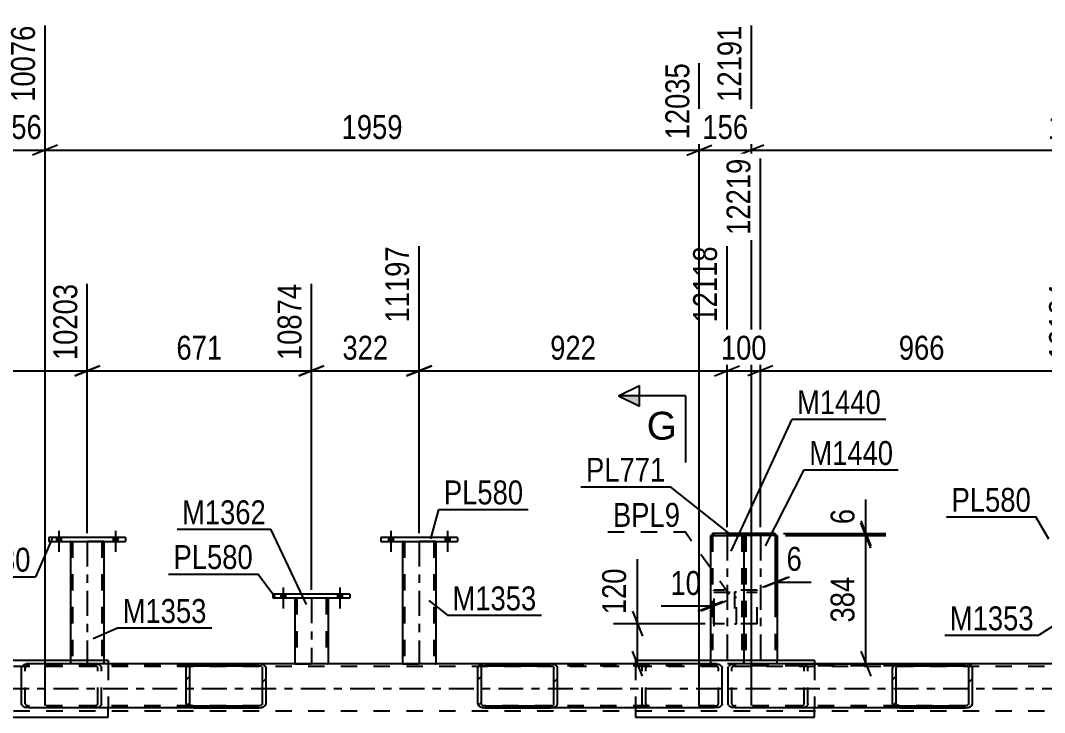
# Model space of a CAD drawing. Header units: millimetres. Extents: x -836 to 353, y -855 to -14.
# Drawn here: x -404.3 to -281.7, y -275.4 to -192.5 of the extents above; entities that cross this region are included whole.
import ezdxf

# ---------------------------------------------------------------- set-up
doc = ezdxf.new("R2010")
doc.units = ezdxf.units.MM
doc.linetypes.add('DXK_LINE_DOT2', pattern=[3.9198, 1.9599, -1.9599])
doc.linetypes.add('DXK_LINE_DOT3', pattern=[5.9187, 2.979, -0.9799, 0.9799, -0.9799])
doc.styles.add('Arial', font='ARIAL.TTF', dxfattribs={"height": 0.2})
doc.styles.add('Arial Narrow', font='ARIALN.TTF', dxfattribs={"height": 0.2})

# ---------------------------------------------------------------- blocks, each defined once
blk = doc.blocks.new('Part-570393895-1396 - 1253')
at = {"color": 2, "linetype": 'Continuous'}
for p, q in [((-361.2, -254.46), (-361.2, -254.94)), ((-352, -254.46), (-361.2, -254.46)), ((-361.2, -254.94), (-352, -254.94)), ((-352, -254.46), (-352, -254.94))]:
    blk.add_line(p, q, dxfattribs=at)
blk = doc.blocks.new('Part-570393895-1415 - 1253')
at = {"color": 2, "linetype": 'Continuous'}
for p, q in [((-321.73, -254.22), (-321.73, -269.18)), ((-321.73, -254.22), (-321.69, -254.22)), ((-321.69, -254.22), (-317.8, -254.22)), ((-317.73, -254.22), (-317.73, -269.18))]:
    blk.add_line(p, q, dxfattribs=at)
at = {"color": 7, "linetype": 'DXK_LINE_DOT2'}
for p, q in [((-321.49, -254.22), (-321.49, -269.59)), ((-321.49, -254.22), (-321.47, -254.22)), ((-321.47, -254.22), (-321.49, -254.22)), ((-321.47, -254.22), (-321.43, -254.22)), ((-321.43, -254.22), (-321.47, -254.22)), ((-321.43, -254.22), (-321.42, -254.22)), ((-317.97, -254.22), (-317.97, -269.58)), ((-317.76, -254.22), (-317.8, -254.22)), ((-317.76, -254.22), (-317.8, -254.22)), ((-317.73, -254.22), (-317.76, -254.22)), ((-317.76, -254.22), (-317.73, -254.22)), ((-321.73, -269.18), (-321.73, -269.59)), ((-317.73, -269.58), (-321.73, -269.59)), ((-317.73, -269.58), (-317.73, -269.18))]:
    blk.add_line(p, q, dxfattribs=at)
at = {"color": 7, "linetype": 'DXK_LINE_DOT3'}
blk.add_line((-319.73, -254.22), (-319.73, -269.59), dxfattribs=at)
blk = doc.blocks.new('Part-570393895-1329 - 1253')
at = {"color": 2, "linetype": 'Continuous'}
for p, q in [((-398.35, -254.94), (-398.35, -269.18)), ((-394.35, -254.94), (-394.35, -269.18))]:
    blk.add_line(p, q, dxfattribs=at)
at = {"color": 7, "linetype": 'DXK_LINE_DOT2'}
for p, q in [((-394.35, -254.94), (-398.35, -254.94)), ((-398.11, -254.94), (-398.11, -269.58)), ((-394.59, -254.94), (-394.59, -269.58)), ((-398.35, -269.18), (-398.35, -269.58)), ((-394.35, -269.58), (-398.35, -269.58)), ((-394.35, -269.18), (-394.35, -269.58))]:
    blk.add_line(p, q, dxfattribs=at)
at = {"color": 7, "linetype": 'DXK_LINE_DOT3'}
blk.add_line((-396.35, -254.94), (-396.35, -269.58), dxfattribs=at)
blk = doc.blocks.new('Part-570393895-1334 - 1253')
at = {"color": 2, "linetype": 'Continuous'}
for p, q in [((-400.95, -254.46), (-400.95, -254.94)), ((-391.75, -254.46), (-400.95, -254.46)), ((-400.95, -254.94), (-391.75, -254.94)), ((-391.75, -254.46), (-391.75, -254.94))]:
    blk.add_line(p, q, dxfattribs=at)
blk = doc.blocks.new('Bolt-570393895-1770 - 1253')
at = {"linetype": 'Continuous'}
for points in [[(-399.47, -254.46), (-400.03, -254.46), (-400.03, -254.94), (-399.47, -254.94)], [(-399.47, -254.46), (-400.03, -254.46), (-400.03, -254.94), (-399.47, -254.94)], [(-392.67, -254.46), (-393.23, -254.46), (-393.23, -254.94), (-392.67, -254.94)], [(-392.67, -254.46), (-393.23, -254.46), (-393.23, -254.94), (-392.67, -254.94)]]:
    blk.add_hatch(color=1, dxfattribs=at).paths.add_polyline_path(points)
at = {"color": 1, "linetype": 'Continuous'}
for p, q in [((-399.75, -253.66), (-399.75, -256.18)), ((-399.75, -253.66), (-399.75, -256.18)), ((-392.95, -253.66), (-392.95, -256.18)), ((-392.95, -253.66), (-392.95, -256.18)), ((-400.03, -254.46), (-400.03, -254.94)), ((-400.03, -254.46), (-400.03, -254.94)), ((-399.47, -254.46), (-399.47, -254.94)), ((-399.47, -254.46), (-399.47, -254.94)), ((-393.23, -254.46), (-393.23, -254.94)), ((-393.23, -254.46), (-393.23, -254.94)), ((-392.67, -254.46), (-392.67, -254.94)), ((-392.67, -254.46), (-392.67, -254.94))]:
    blk.add_line(p, q, dxfattribs=at)
blk = doc.blocks.new('Part-570393895-1391 - 1253')
at = {"color": 2, "linetype": 'Continuous'}
for p, q in [((-358.6, -254.94), (-358.6, -269.58)), ((-354.6, -254.94), (-354.6, -269.58))]:
    blk.add_line(p, q, dxfattribs=at)
at = {"color": 7, "linetype": 'DXK_LINE_DOT2'}
for p, q in [((-354.6, -254.94), (-358.6, -254.94)), ((-358.36, -254.94), (-358.36, -269.58)), ((-354.84, -254.94), (-354.84, -269.58)), ((-358.6, -269.58), (-358.6, -269.58)), ((-358.6, -269.58), (-354.6, -269.58)), ((-354.6, -269.58), (-354.6, -269.58)), ((-354.6, -269.58), (-354.6, -269.58))]:
    blk.add_line(p, q, dxfattribs=at)
at = {"color": 7, "linetype": 'DXK_LINE_DOT3'}
blk.add_line((-356.6, -254.94), (-356.6, -269.58), dxfattribs=at)
blk = doc.blocks.new('Part-570393895-1420 - 1253')
at = {"color": 2, "linetype": 'Continuous'}
for p, q in [((-313.97, -253.98), (-321.49, -253.98)), ((-321.49, -254.22), (-321.49, -253.98)), ((-321.25, -254.22), (-321.49, -254.22)), ((-317.65, -254.22), (-317.8, -254.22)), ((-313.97, -253.98), (-313.97, -254.22))]:
    blk.add_line(p, q, dxfattribs=at)
at = {"color": 7, "linetype": 'DXK_LINE_DOT2'}
for p, q in [((-317.8, -254.22), (-321.25, -254.22)), ((-313.97, -254.22), (-317.65, -254.22))]:
    blk.add_line(p, q, dxfattribs=at)
blk = doc.blocks.new('Part-570393895-1529 - 1253')
at = {"color": 2, "linetype": 'Continuous'}
for p, q in [((-415.29, -269.17), (-415.29, -269.59)), ((-393.85, -269.18), (-415.29, -269.17)), ((-393.85, -269.18), (-393.85, -269.58)), ((-415.29, -274.87), (-415.29, -275.97)), ((-393.85, -275.98), (-393.85, -274.86)), ((-415.29, -275.97), (-393.85, -275.98))]:
    blk.add_line(p, q, dxfattribs=at)
at = {"color": 7, "linetype": 'DXK_LINE_DOT2'}
for p, q in [((-415.29, -269.59), (-415.29, -274.87)), ((-393.85, -269.58), (-393.85, -274.86))]:
    blk.add_line(p, q, dxfattribs=at)
blk = doc.blocks.new('Part-570393895-1632 - 1253')
at = {"color": 2, "linetype": 'Continuous'}
for p, q in [((-330.68, -269.18), (-330.68, -269.59)), ((-309.24, -269.18), (-330.68, -269.18)), ((-309.24, -269.18), (-309.24, -269.58)), ((-330.68, -274.87), (-330.68, -275.98)), ((-309.24, -275.98), (-309.24, -274.86)), ((-330.68, -275.98), (-309.24, -275.98))]:
    blk.add_line(p, q, dxfattribs=at)
at = {"color": 7, "linetype": 'DXK_LINE_DOT2'}
for p, q in [((-330.68, -269.59), (-330.68, -274.87)), ((-309.24, -269.58), (-309.24, -274.86))]:
    blk.add_line(p, q, dxfattribs=at)
blk = doc.blocks.new('Part-570393895-2041 - 1253')
at = {"color": 2, "linetype": 'Continuous'}
for p, q in [((-371.5, -261.74), (-371.49, -269.58)), ((-367.5, -261.74), (-367.49, -269.58))]:
    blk.add_line(p, q, dxfattribs=at)
at = {"color": 7, "linetype": 'DXK_LINE_DOT2'}
for p, q in [((-367.5, -261.74), (-371.5, -261.74)), ((-371.26, -261.74), (-371.25, -269.59)), ((-367.74, -261.74), (-367.73, -269.58)), ((-371.49, -269.58), (-371.49, -269.59)), ((-371.49, -269.59), (-367.49, -269.58)), ((-367.49, -269.58), (-367.49, -269.58)), ((-367.49, -269.58), (-367.49, -269.58))]:
    blk.add_line(p, q, dxfattribs=at)
at = {"color": 7, "linetype": 'DXK_LINE_DOT3'}
blk.add_line((-369.5, -261.74), (-369.49, -269.59), dxfattribs=at)
blk = doc.blocks.new('Part-570393895-1672 - 1253')
at = {"linetype": 'Continuous'}
h = blk.add_hatch(dxfattribs=at)
h.set_pattern_fill('', scale=0.7, style=0, pattern_type=0)
h.set_pattern_definition([(45, (-299.8362, -274.5665), (-1.57154, 1.57154), [])])
h.paths.add_polyline_path([(-299.9, -274.38), (-299.84, -274.57), (-299.65, -274.72), (-299.37, -274.83), (-299.03, -274.86), (-291.21, -274.86), (-290.87, -274.83), (-290.59, -274.72), (-290.4, -274.57), (-290.34, -274.38), (-290.34, -270.06), (-290.4, -269.88), (-290.59, -269.72), (-290.87, -269.62), (-291.21, -269.58), (-299.03, -269.58), (-299.37, -269.62), (-299.65, -269.72), (-299.84, -269.88), (-299.9, -270.06)])
h.paths.add_polyline_path([(-299.43, -269.97), (-299.34, -269.89), (-299.2, -269.84), (-299.03, -269.82), (-291.21, -269.82), (-291.04, -269.84), (-290.9, -269.89), (-290.8, -269.97), (-290.77, -270.06), (-290.77, -274.38), (-290.8, -274.48), (-290.9, -274.55), (-291.04, -274.61), (-291.21, -274.62), (-299.03, -274.62), (-299.2, -274.6), (-299.34, -274.55), (-299.43, -274.47), (-299.47, -274.38), (-299.47, -270.06)])
at = {"color": 2, "linetype": 'Continuous'}
for p, q in [((-319.07, -269.62), (-318.74, -269.58)), ((-299.03, -269.58), (-318.74, -269.58)), ((-299.03, -269.58), (-299.37, -269.62)), ((-299.03, -269.58), (-291.21, -269.58)), ((-290.87, -269.62), (-291.21, -269.58)), ((-319.61, -270.06), (-319.54, -269.88)), ((-319.61, -274.38), (-319.61, -270.06)), ((-299.84, -269.88), (-299.9, -270.06)), ((-299.9, -274.38), (-299.9, -270.06)), ((-299.47, -270.06), (-299.43, -269.97)), ((-299.47, -274.38), (-299.47, -270.06)), ((-299.2, -269.84), (-299.03, -269.82)), ((-299.03, -269.82), (-291.21, -269.82)), ((-291.21, -269.82), (-291.04, -269.84)), ((-290.8, -269.97), (-290.77, -270.06)), ((-290.77, -274.38), (-290.77, -270.06)), ((-290.34, -270.06), (-290.4, -269.88)), ((-290.34, -274.38), (-290.34, -270.06)), ((-319.54, -274.57), (-319.61, -274.38)), ((-299.9, -274.38), (-299.84, -274.57)), ((-299.43, -274.47), (-299.47, -274.38)), ((-299.03, -274.62), (-299.2, -274.6)), ((-299.03, -274.62), (-291.21, -274.62)), ((-291.04, -274.61), (-291.21, -274.62)), ((-290.77, -274.38), (-290.8, -274.48)), ((-290.4, -274.57), (-290.34, -274.38)), ((-318.74, -274.86), (-319.07, -274.82)), ((-299.03, -274.86), (-318.74, -274.86)), ((-299.37, -274.83), (-299.03, -274.86)), ((-299.03, -274.86), (-291.21, -274.86)), ((-291.21, -274.86), (-290.87, -274.83))]:
    blk.add_line(p, q, dxfattribs=at)
at = {"color": 7, "linetype": 'DXK_LINE_DOT2'}
for p, q in [((-310.91, -269.58), (-310.58, -269.62)), ((-291.21, -269.58), (-299.03, -269.58)), ((-319.14, -269.97), (-319.17, -270.06)), ((-319.17, -274.38), (-319.17, -270.06)), ((-318.74, -269.82), (-318.91, -269.84)), ((-291.21, -269.82), (-318.74, -269.82)), ((-310.75, -269.84), (-310.91, -269.82)), ((-310.48, -270.06), (-310.51, -269.97)), ((-310.48, -274.38), (-310.48, -270.06)), ((-310.11, -269.88), (-310.04, -270.06)), ((-310.04, -274.38), (-310.04, -270.06)), ((-319.17, -274.38), (-319.14, -274.47)), ((-318.91, -274.6), (-318.74, -274.62)), ((-291.21, -274.62), (-318.74, -274.62)), ((-310.91, -274.62), (-310.75, -274.6)), ((-310.51, -274.47), (-310.48, -274.38)), ((-310.04, -274.38), (-310.11, -274.57)), ((-310.58, -274.83), (-310.91, -274.86)), ((-291.21, -274.86), (-299.03, -274.86))]:
    blk.add_line(p, q, dxfattribs=at)
at = {"color": 2, "linetype": 'Continuous'}
for centre, radius, start, end in [((-318.94, -270.42), 0.813, 99.5774, 138.2055), ((-299.23, -270.42), 0.813, 99.5774, 138.2055), ((-291.01, -270.42), 0.813, 41.7863, 80.4144), ((-299.13, -270.24), 0.406, 99.5774, 138.2055), ((-291.11, -270.24), 0.406, 41.7863, 80.4144), ((-318.94, -274.02), 0.813, 221.7863, 260.4144), ((-299.23, -274.02), 0.813, 221.7863, 260.4144), ((-299.13, -274.2), 0.406, 221.7863, 260.4144), ((-291.11, -274.2), 0.406, 279.5774, 318.2055), ((-291.01, -274.03), 0.813, 279.5774, 318.2055)]:
    blk.add_arc(centre, radius, start, end, dxfattribs=at)
at = {"color": 7, "linetype": 'DXK_LINE_DOT2'}
for centre, radius, start, end in [((-310.71, -270.42), 0.813, 41.7863, 80.4144), ((-318.84, -270.24), 0.406, 99.5774, 138.2055), ((-310.81, -270.24), 0.406, 41.7863, 80.4144), ((-318.84, -274.2), 0.406, 221.7863, 260.4144), ((-310.81, -274.2), 0.406, 279.5774, 318.2055), ((-310.71, -274.02), 0.813, 279.5774, 318.2055)]:
    blk.add_arc(centre, radius, start, end, dxfattribs=at)
blk = doc.blocks.new('Part-570393895-1673 - 1253')
at = {"linetype": 'Continuous'}
h = blk.add_hatch(dxfattribs=at)
h.set_pattern_fill('', scale=0.7, style=0, pattern_type=0)
h.set_pattern_definition([(45, (-384.4442, -274.5666), (-1.57154, 1.57154), [])])
h.paths.add_polyline_path([(-384.51, -274.38), (-384.44, -274.57), (-384.26, -274.72), (-383.97, -274.83), (-383.64, -274.86), (-375.81, -274.86), (-375.48, -274.83), (-375.2, -274.72), (-375.01, -274.57), (-374.94, -274.38), (-374.94, -270.06), (-375.01, -269.88), (-375.2, -269.72), (-375.48, -269.62), (-375.81, -269.58), (-383.64, -269.58), (-383.97, -269.62), (-384.26, -269.72), (-384.44, -269.88), (-384.51, -270.06)])
h.paths.add_polyline_path([(-384.04, -269.97), (-383.95, -269.89), (-383.81, -269.84), (-383.64, -269.82), (-375.81, -269.82), (-375.65, -269.84), (-375.51, -269.89), (-375.41, -269.97), (-375.38, -270.06), (-375.38, -274.38), (-375.41, -274.48), (-375.51, -274.55), (-375.65, -274.61), (-375.81, -274.62), (-383.64, -274.62), (-383.81, -274.6), (-383.95, -274.55), (-384.04, -274.47), (-384.08, -274.38), (-384.08, -270.06)])
at = {"color": 2, "linetype": 'Continuous'}
for p, q in [((-403.68, -269.62), (-403.35, -269.58)), ((-383.64, -269.58), (-403.35, -269.58)), ((-383.64, -269.58), (-383.97, -269.62)), ((-383.64, -269.58), (-375.81, -269.58)), ((-375.48, -269.62), (-375.81, -269.58)), ((-404.22, -270.06), (-404.15, -269.88)), ((-404.22, -274.38), (-404.22, -270.06)), ((-384.44, -269.88), (-384.51, -270.06)), ((-384.51, -274.38), (-384.51, -270.06)), ((-384.08, -270.06), (-384.04, -269.97)), ((-384.08, -274.38), (-384.08, -270.06)), ((-383.81, -269.84), (-383.64, -269.82)), ((-383.64, -269.82), (-375.81, -269.82)), ((-375.81, -269.82), (-375.65, -269.84)), ((-375.41, -269.97), (-375.38, -270.06)), ((-375.38, -274.38), (-375.38, -270.06)), ((-374.94, -270.06), (-375.01, -269.88)), ((-374.94, -274.38), (-374.94, -270.06)), ((-404.15, -274.57), (-404.22, -274.38)), ((-384.51, -274.38), (-384.44, -274.57)), ((-384.04, -274.47), (-384.08, -274.38)), ((-383.64, -274.62), (-383.81, -274.6)), ((-383.64, -274.62), (-375.81, -274.62)), ((-375.65, -274.61), (-375.81, -274.62)), ((-375.38, -274.38), (-375.41, -274.48)), ((-375.01, -274.57), (-374.94, -274.38)), ((-403.35, -274.86), (-403.68, -274.82)), ((-383.64, -274.86), (-403.35, -274.86)), ((-383.97, -274.83), (-383.64, -274.86)), ((-383.64, -274.86), (-375.81, -274.86)), ((-375.81, -274.86), (-375.48, -274.83))]:
    blk.add_line(p, q, dxfattribs=at)
at = {"color": 7, "linetype": 'DXK_LINE_DOT2'}
for p, q in [((-395.52, -269.58), (-395.19, -269.62)), ((-375.81, -269.58), (-383.64, -269.58)), ((-403.75, -269.97), (-403.78, -270.06)), ((-403.78, -274.38), (-403.78, -270.06)), ((-403.35, -269.82), (-403.51, -269.84)), ((-375.81, -269.82), (-403.35, -269.82)), ((-395.35, -269.84), (-395.52, -269.82)), ((-395.09, -270.06), (-395.12, -269.97)), ((-395.09, -274.38), (-395.09, -270.06)), ((-394.72, -269.88), (-394.65, -270.06)), ((-394.65, -274.38), (-394.65, -270.06)), ((-403.78, -274.38), (-403.75, -274.47)), ((-403.51, -274.6), (-403.35, -274.62)), ((-375.81, -274.62), (-403.35, -274.62)), ((-395.52, -274.62), (-395.35, -274.6)), ((-395.12, -274.47), (-395.09, -274.38)), ((-394.65, -274.38), (-394.72, -274.57)), ((-395.19, -274.83), (-395.52, -274.86)), ((-375.81, -274.86), (-383.64, -274.86))]:
    blk.add_line(p, q, dxfattribs=at)
at = {"color": 2, "linetype": 'Continuous'}
for centre, radius, start, end in [((-403.54, -270.42), 0.813, 99.5774, 138.2055), ((-383.84, -270.42), 0.813, 99.5774, 138.2055), ((-375.62, -270.42), 0.813, 41.7863, 80.4144), ((-383.74, -270.24), 0.406, 99.5774, 138.2055), ((-375.71, -270.24), 0.406, 41.7863, 80.4144), ((-403.54, -274.02), 0.813, 221.7863, 260.4144), ((-383.84, -274.03), 0.813, 221.7863, 260.4144), ((-383.74, -274.2), 0.406, 221.7863, 260.4144), ((-375.71, -274.2), 0.406, 279.5774, 318.2055), ((-375.62, -274.03), 0.813, 279.5774, 318.2055)]:
    blk.add_arc(centre, radius, start, end, dxfattribs=at)
at = {"color": 7, "linetype": 'DXK_LINE_DOT2'}
for centre, radius, start, end in [((-395.32, -270.42), 0.813, 41.7863, 80.4144), ((-403.45, -270.24), 0.406, 99.5774, 138.2055), ((-395.42, -270.24), 0.406, 41.7863, 80.4144), ((-403.45, -274.2), 0.406, 221.7863, 260.4144), ((-395.42, -274.2), 0.406, 279.5774, 318.2055), ((-395.32, -274.02), 0.813, 279.5774, 318.2055)]:
    blk.add_arc(centre, radius, start, end, dxfattribs=at)
blk = doc.blocks.new('Part-570393895-1743 - 1253')
at = {"linetype": 'Continuous'}
h = blk.add_hatch(dxfattribs=at)
h.set_pattern_fill('', scale=0.7, style=0, pattern_type=0)
h.set_pattern_definition([(45, (-349.5233, -274.569), (-1.57154, 1.57154), [])])
h.paths.add_polyline_path([(-349.59, -274.39), (-349.52, -274.57), (-349.33, -274.72), (-349.05, -274.83), (-348.72, -274.87), (-340.89, -274.87), (-340.56, -274.83), (-340.28, -274.73), (-340.09, -274.57), (-340.02, -274.39), (-340.02, -270.07), (-340.09, -269.88), (-340.28, -269.73), (-340.56, -269.62), (-340.89, -269.59), (-348.72, -269.59), (-349.05, -269.62), (-349.33, -269.73), (-349.52, -269.88), (-349.59, -270.07)])
h.paths.add_polyline_path([(-349.12, -269.97), (-349.03, -269.9), (-348.89, -269.84), (-348.72, -269.83), (-340.89, -269.83), (-340.73, -269.84), (-340.58, -269.9), (-340.49, -269.97), (-340.46, -270.07), (-340.46, -274.39), (-340.49, -274.48), (-340.59, -274.56), (-340.73, -274.61), (-340.89, -274.63), (-348.72, -274.63), (-348.89, -274.61), (-349.03, -274.56), (-349.12, -274.48), (-349.15, -274.39), (-349.15, -270.07)])
at = {"color": 2, "linetype": 'Continuous'}
for p, q in [((-348.72, -269.59), (-349.05, -269.62)), ((-348.72, -269.59), (-340.89, -269.59)), ((-321.19, -269.59), (-340.89, -269.59)), ((-340.56, -269.62), (-340.89, -269.59)), ((-321.19, -269.59), (-320.85, -269.62)), ((-349.52, -269.88), (-349.59, -270.07)), ((-349.59, -274.39), (-349.59, -270.07)), ((-349.15, -270.07), (-349.12, -269.97)), ((-349.15, -274.39), (-349.15, -270.07)), ((-348.89, -269.84), (-348.72, -269.83)), ((-348.72, -269.83), (-340.89, -269.83)), ((-340.89, -269.83), (-340.73, -269.84)), ((-340.49, -269.97), (-340.46, -270.07)), ((-340.46, -274.39), (-340.46, -270.07)), ((-340.02, -270.07), (-340.09, -269.88)), ((-340.02, -274.39), (-340.02, -270.07)), ((-320.38, -269.88), (-320.32, -270.07)), ((-320.32, -274.39), (-320.32, -270.07)), ((-349.59, -274.39), (-349.52, -274.57)), ((-349.12, -274.48), (-349.15, -274.39)), ((-348.72, -274.63), (-348.89, -274.61)), ((-348.72, -274.63), (-340.89, -274.63)), ((-340.73, -274.61), (-340.89, -274.63)), ((-340.46, -274.39), (-340.49, -274.48)), ((-340.09, -274.57), (-340.02, -274.39)), ((-320.32, -274.39), (-320.38, -274.57)), ((-349.05, -274.83), (-348.72, -274.87)), ((-348.72, -274.87), (-340.89, -274.87)), ((-340.89, -274.87), (-340.56, -274.83)), ((-321.19, -274.87), (-340.89, -274.87)), ((-320.85, -274.83), (-321.19, -274.87))]:
    blk.add_line(p, q, dxfattribs=at)
at = {"color": 7, "linetype": 'DXK_LINE_DOT2'}
for p, q in [((-348.72, -269.59), (-340.89, -269.59)), ((-329.35, -269.62), (-329.01, -269.59)), ((-321.19, -269.83), (-348.72, -269.83)), ((-329.88, -270.07), (-329.82, -269.88)), ((-329.88, -274.39), (-329.88, -270.07)), ((-329.41, -269.97), (-329.45, -270.07)), ((-329.45, -274.39), (-329.45, -270.07)), ((-329.01, -269.83), (-329.18, -269.85)), ((-321.02, -269.85), (-321.19, -269.83)), ((-320.75, -270.07), (-320.78, -269.98)), ((-320.75, -274.39), (-320.75, -270.07)), ((-321.19, -274.63), (-348.72, -274.63)), ((-329.82, -274.57), (-329.88, -274.39)), ((-329.45, -274.39), (-329.41, -274.48)), ((-329.18, -274.61), (-329.01, -274.63)), ((-321.19, -274.63), (-321.02, -274.61)), ((-320.78, -274.48), (-320.75, -274.39)), ((-348.72, -274.87), (-340.89, -274.87)), ((-329.01, -274.87), (-329.35, -274.83))]:
    blk.add_line(p, q, dxfattribs=at)
at = {"color": 2, "linetype": 'Continuous'}
for centre, radius, start, end in [((-348.92, -270.42), 0.813, 99.5774, 138.2055), ((-340.69, -270.42), 0.813, 41.7863, 80.4144), ((-320.99, -270.43), 0.813, 41.7863, 80.4144), ((-348.82, -270.24), 0.406, 99.5774, 138.2055), ((-340.79, -270.24), 0.406, 41.7863, 80.4144), ((-348.92, -274.03), 0.813, 221.7863, 260.4144), ((-348.82, -274.21), 0.406, 221.7863, 260.4144), ((-340.79, -274.21), 0.406, 279.5774, 318.2055), ((-340.7, -274.03), 0.813, 279.5774, 318.2055), ((-320.99, -274.03), 0.813, 279.5774, 318.2055)]:
    blk.add_arc(centre, radius, start, end, dxfattribs=at)
at = {"color": 7, "linetype": 'DXK_LINE_DOT2'}
for centre, radius, start, end in [((-329.21, -270.42), 0.813, 99.5774, 138.2055), ((-329.11, -270.25), 0.406, 99.5774, 138.2055), ((-321.09, -270.25), 0.406, 41.7863, 80.4144), ((-329.21, -274.03), 0.813, 221.7863, 260.4144), ((-329.11, -274.21), 0.406, 221.7863, 260.4144), ((-321.09, -274.21), 0.406, 279.5774, 318.2055)]:
    blk.add_arc(centre, radius, start, end, dxfattribs=at)
blk = doc.blocks.new('Part-570393895-2087 - 1253')
at = {"color": 2, "linetype": 'Continuous'}
for p, q in [((-364.9, -261.26), (-374.1, -261.26)), ((-374.1, -261.74), (-374.1, -261.26)), ((-364.9, -261.74), (-374.1, -261.74)), ((-364.9, -261.26), (-364.9, -261.74))]:
    blk.add_line(p, q, dxfattribs=at)
blk = doc.blocks.new('Bolt-570393895-1762 - 1253')
at = {"linetype": 'Continuous'}
for points in [[(-372.62, -261.26), (-373.18, -261.26), (-373.18, -261.74), (-372.62, -261.74)], [(-372.62, -261.26), (-373.18, -261.26), (-373.18, -261.74), (-372.62, -261.74)], [(-365.82, -261.26), (-366.38, -261.26), (-366.38, -261.74), (-365.82, -261.74)], [(-365.82, -261.26), (-366.38, -261.26), (-366.38, -261.74), (-365.82, -261.74)]]:
    blk.add_hatch(color=1, dxfattribs=at).paths.add_polyline_path(points)
at = {"color": 1, "linetype": 'Continuous'}
for p, q in [((-372.9, -260.46), (-372.9, -262.98)), ((-372.9, -260.46), (-372.9, -262.98)), ((-366.1, -260.46), (-366.1, -262.98)), ((-366.1, -260.46), (-366.1, -262.98)), ((-373.18, -261.26), (-373.18, -261.74)), ((-373.18, -261.26), (-373.18, -261.74)), ((-372.62, -261.26), (-372.62, -261.74)), ((-372.62, -261.26), (-372.62, -261.74)), ((-366.38, -261.26), (-366.38, -261.74)), ((-366.38, -261.26), (-366.38, -261.74)), ((-365.82, -261.26), (-365.82, -261.74)), ((-365.82, -261.26), (-365.82, -261.74))]:
    blk.add_line(p, q, dxfattribs=at)
blk = doc.blocks.new('Bolt-570393895-1768 - 1253')
at = {"linetype": 'Continuous'}
for points in [[(-359.72, -254.46), (-360.28, -254.46), (-360.28, -254.94), (-359.72, -254.94)], [(-359.72, -254.46), (-360.28, -254.46), (-360.28, -254.94), (-359.72, -254.94)], [(-352.92, -254.46), (-353.48, -254.46), (-353.48, -254.94), (-352.92, -254.94)], [(-352.92, -254.46), (-353.48, -254.46), (-353.48, -254.94), (-352.92, -254.94)]]:
    blk.add_hatch(color=1, dxfattribs=at).paths.add_polyline_path(points)
at = {"color": 1, "linetype": 'Continuous'}
for p, q in [((-360, -253.66), (-360, -256.18)), ((-360, -253.66), (-360, -256.18)), ((-353.2, -253.66), (-353.2, -256.18)), ((-353.2, -253.66), (-353.2, -256.18)), ((-360.28, -254.46), (-360.28, -254.94)), ((-360.28, -254.46), (-360.28, -254.94)), ((-359.72, -254.46), (-359.72, -254.94)), ((-359.72, -254.46), (-359.72, -254.94)), ((-353.48, -254.46), (-353.48, -254.94)), ((-353.48, -254.46), (-353.48, -254.94)), ((-352.92, -254.46), (-352.92, -254.94)), ((-352.92, -254.46), (-352.92, -254.94))]:
    blk.add_line(p, q, dxfattribs=at)
blk = doc.blocks.new('Part-570393895-1840 - 1253')
at = {"color": 7, "linetype": 'DXK_LINE_DOT2'}
for p, q in [((-393.85, -269.58), (-415.29, -269.58)), ((-309.24, -269.58), (-330.68, -269.58)), ((-89.63, -269.9), (-804.47, -269.9)), ((-89.63, -275.26), (-804.47, -275.26))]:
    blk.add_line(p, q, dxfattribs=at)
at = {"color": 2, "linetype": 'Continuous'}
for p, q in [((-330.68, -269.58), (-393.85, -269.58)), ((-246.07, -269.58), (-309.24, -269.58))]:
    blk.add_line(p, q, dxfattribs=at)
at = {"color": 7, "linetype": 'DXK_LINE_DOT3'}
blk.add_line((-89.63, -272.58), (-804.47, -272.58), dxfattribs=at)
blk = doc.blocks.new('Part-570393895-1953 - 1253')
at = {"color": 7, "linetype": 'DXK_LINE_DOT2'}
for p, q in [((-316.13, -260.78), (-321.33, -260.78)), ((-321.33, -264.78), (-321.33, -260.78)), ((-321.33, -261.02), (-316.13, -261.02)), ((-316.13, -264.78), (-316.13, -260.78)), ((-316.13, -264.78), (-321.33, -264.78))]:
    blk.add_line(p, q, dxfattribs=at)
blk = doc.blocks.new('Part-570393895-1986 - 1253')
at = {"color": 2, "linetype": 'Continuous'}
for p, q in [((-317.73, -254.22), (-317.73, -269.18)), ((-313.73, -254.22), (-317.65, -254.22)), ((-313.73, -254.22), (-313.73, -269.18))]:
    blk.add_line(p, q, dxfattribs=at)
at = {"color": 7, "linetype": 'DXK_LINE_DOT2'}
for p, q in [((-317.65, -254.22), (-317.73, -254.22)), ((-317.49, -254.22), (-317.49, -269.58)), ((-317.49, -254.22), (-317.47, -254.22)), ((-313.97, -254.22), (-313.97, -269.58)), ((-317.73, -269.18), (-317.73, -269.58)), ((-313.73, -269.58), (-317.73, -269.58)), ((-313.73, -269.58), (-313.73, -269.18))]:
    blk.add_line(p, q, dxfattribs=at)
at = {"color": 7, "linetype": 'DXK_LINE_DOT3'}
blk.add_line((-315.73, -254.22), (-315.73, -269.58), dxfattribs=at)
blk = doc.blocks.new('Part-570393895-2042 - 1253')
at = {"color": 7, "linetype": 'DXK_LINE_DOT2'}
for p, q in [((-318.6, -261.02), (-318.84, -261.02)), ((-318.84, -261.02), (-318.84, -264.78)), ((-318.6, -264.78), (-318.6, -261.02)), ((-318.84, -261.62), (-318.6, -261.62)), ((-318.84, -264.78), (-318.6, -264.78))]:
    blk.add_line(p, q, dxfattribs=at)
blk = doc.blocks.new('StraightDimension-570393895-15821 - 1253')
at = {"color": 7, "linetype": 'Continuous'}
for p, q in [((-356.6, -253.94), (-356.6, -219.57)), ((-319.73, -253.22), (-319.73, -219.57)), ((-355.1, -233.91), (-358.1, -235.11)), ((-321.23, -235.11), (-318.23, -233.91)), ((-356.6, -234.51), (-319.73, -234.51))]:
    blk.add_line(p, q, dxfattribs=at)
at = {"color": 0}
blk.add_wipeout([(-334.82, -233.76), (-334.82, -229.56), (-341.51, -229.56), (-341.51, -233.76)], dxfattribs=at)
at = {"color": 3, "style": 'Arial Narrow'}
blk.add_text('922', height=2.863, dxfattribs=at).set_placement((-340.91, -233.16))
at = {"color": 0, "linetype": 'Continuous'}
blk.add_wipeout([(-320.33, -218.97), (-324.53, -218.97), (-324.53, -229.31), (-320.33, -229.31)], dxfattribs=at)
at = {"color": 3, "linetype": 'Continuous', "style": 'Arial Narrow'}
blk.add_text('12118', height=2.863, rotation=90.0002, dxfattribs=at).set_placement((-320.93, -228.71))
blk = doc.blocks.new('StraightDimension-570393895-15822 - 1253')
at = {"color": 7, "linetype": 'Continuous'}
for p, q in [((-356.6, -253.94), (-356.6, -219.57)), ((-369.5, -260.74), (-369.5, -224.07)), ((-368, -233.91), (-371, -235.11)), ((-358.1, -235.11), (-355.1, -233.91)), ((-369.5, -234.51), (-356.6, -234.51))]:
    blk.add_line(p, q, dxfattribs=at)
at = {"color": 0}
blk.add_wipeout([(-359.71, -233.76), (-359.71, -229.56), (-366.39, -229.56), (-366.39, -233.76)], dxfattribs=at)
at = {"color": 3, "style": 'Arial Narrow'}
blk.add_text('322', height=2.863, dxfattribs=at).set_placement((-365.79, -233.16))
at = {"color": 0, "linetype": 'Continuous'}
blk.add_wipeout([(-357.2, -218.97), (-361.4, -218.97), (-361.4, -229.31), (-357.2, -229.31)], dxfattribs=at)
at = {"color": 3, "linetype": 'Continuous', "style": 'Arial Narrow'}
blk.add_text('11197', height=2.863, rotation=90.0002, dxfattribs=at).set_placement((-357.8, -228.71))
blk = doc.blocks.new('StraightDimension-570393895-15823 - 1253')
at = {"color": 7, "linetype": 'Continuous'}
for p, q in [((-396.35, -253.94), (-396.35, -224.07)), ((-369.5, -260.74), (-369.5, -224.07)), ((-394.85, -233.91), (-397.85, -235.11)), ((-371, -235.11), (-368, -233.91)), ((-396.35, -234.51), (-369.5, -234.51))]:
    blk.add_line(p, q, dxfattribs=at)
at = {"color": 0}
blk.add_wipeout([(-379.58, -233.76), (-379.58, -229.56), (-386.27, -229.56), (-386.27, -233.76)], dxfattribs=at)
at = {"color": 3, "style": 'Arial Narrow'}
blk.add_text('671', height=2.863, dxfattribs=at).set_placement((-385.67, -233.16))
at = {"color": 0, "linetype": 'Continuous'}
blk.add_wipeout([(-370.1, -223.47), (-374.3, -223.47), (-374.3, -233.81), (-370.1, -233.81)], dxfattribs=at)
at = {"color": 3, "linetype": 'Continuous', "style": 'Arial Narrow'}
blk.add_text('10874', height=2.863, rotation=90.0002, dxfattribs=at).set_placement((-370.7, -233.21))
blk = doc.blocks.new('StraightDimension-570393895-2620 - 1253')
at = {"color": 7, "linetype": 'Continuous'}
for p, q in [((-316.81, -274.58), (-316.81, -193.13)), ((-238.44, -274.58), (-238.44, -197.63)), ((-315.31, -207.47), (-318.31, -208.67)), ((-316.81, -208.07), (-238.44, -208.07)), ((-239.94, -208.67), (-236.94, -207.47))]:
    blk.add_line(p, q, dxfattribs=at)
at = {"color": 0}
blk.add_wipeout([(-273.37, -207.32), (-273.37, -203.12), (-281.89, -203.12), (-281.89, -207.32)], dxfattribs=at)
at = {"color": 3, "style": 'Arial Narrow'}
blk.add_text('1959', height=2.863, dxfattribs=at).set_placement((-281.29, -206.72))
at = {"color": 0, "linetype": 'Continuous'}
blk.add_wipeout([(-239.04, -197.03), (-243.24, -197.03), (-243.24, -207.37), (-239.04, -207.37)], dxfattribs=at)
at = {"color": 3, "linetype": 'Continuous', "style": 'Arial Narrow'}
blk.add_text('14151', height=2.863, rotation=90.0002, dxfattribs=at).set_placement((-239.64, -206.77))
blk = doc.blocks.new('StraightDimension-570393895-24375 - 1253')
at = {"color": 7, "linetype": 'Continuous'}
for p, q in [((-323.23, -263.29), (-320.23, -262.09)), ((-319.83, -262.09), (-322.83, -263.29)), ((-321.73, -261.78), (-321.73, -265.09)), ((-321.33, -261.78), (-321.33, -265.09)), ((-321.73, -262.69), (-327.63, -262.69)), ((-321.73, -262.69), (-327.63, -262.69)), ((-321.73, -262.69), (-321.33, -262.69))]:
    blk.add_line(p, q, dxfattribs=at)
at = {"color": 0}
blk.add_wipeout([(-322.25, -261.94), (-322.25, -257.74), (-327.11, -257.74), (-327.11, -261.94)], dxfattribs=at)
at = {"color": 3, "style": 'Arial Narrow'}
blk.add_text('10', height=2.863, dxfattribs=at).set_placement((-326.51, -261.34))
blk = doc.blocks.new('StraightDimension-570393895-15819 - 1253')
at = {"color": 7, "linetype": 'Continuous'}
for p, q in [((-315.73, -253.22), (-315.73, -209.07)), ((-277.1, -253.94), (-277.1, -224.07)), ((-314.23, -233.91), (-317.23, -235.11)), ((-278.6, -235.11), (-275.6, -233.91)), ((-315.73, -234.51), (-277.1, -234.51))]:
    blk.add_line(p, q, dxfattribs=at)
at = {"color": 0}
blk.add_wipeout([(-293.07, -233.76), (-293.07, -229.56), (-299.76, -229.56), (-299.76, -233.76)], dxfattribs=at)
at = {"color": 3, "style": 'Arial Narrow'}
blk.add_text('966', height=2.863, dxfattribs=at).set_placement((-299.16, -233.16))
at = {"color": 0, "linetype": 'Continuous'}
blk.add_wipeout([(-277.7, -223.47), (-281.9, -223.47), (-281.9, -233.81), (-277.7, -233.81)], dxfattribs=at)
at = {"color": 3, "linetype": 'Continuous', "style": 'Arial Narrow'}
blk.add_text('13184', height=2.863, rotation=90.0002, dxfattribs=at).set_placement((-278.3, -233.21))
blk = doc.blocks.new('StraightDimension-570393895-24357 - 1253')
at = {"color": 7, "linetype": 'Continuous'}
for p, q in [((-330.47, -264.78), (-330.47, -257.05)), ((-330.47, -264.78), (-330.47, -257.05)), ((-331.07, -263.28), (-329.87, -266.28)), ((-322.33, -264.78), (-333.32, -264.78)), ((-330.47, -269.58), (-330.47, -264.78)), ((-329.87, -271.08), (-331.07, -268.08)), ((-322.73, -269.58), (-333.32, -269.58))]:
    blk.add_line(p, q, dxfattribs=at)
at = {"color": 0}
blk.add_wipeout([(-331.22, -257.57), (-335.42, -257.57), (-335.42, -264.25), (-331.22, -264.25)], dxfattribs=at)
at = {"color": 3, "style": 'Arial Narrow'}
blk.add_text('120', height=2.863, rotation=90.0002, dxfattribs=at).set_placement((-331.82, -263.65))
blk = doc.blocks.new('StraightDimension-570393895-2551 - 1253')
at = {"color": 7, "linetype": 'Continuous'}
for p, q in [((-401.41, -274.58), (-401.41, -193.13)), ((-407.65, -274.58), (-407.65, -199.46)), ((-409.15, -208.67), (-406.15, -207.47)), ((-407.65, -208.07), (-401.41, -208.07)), ((-399.91, -207.47), (-402.91, -208.67))]:
    blk.add_line(p, q, dxfattribs=at)
at = {"color": 0}
blk.add_wipeout([(-401.19, -207.32), (-401.19, -203.12), (-407.87, -203.12), (-407.87, -207.32)], dxfattribs=at)
at = {"color": 3, "style": 'Arial Narrow'}
blk.add_text('156', height=2.863, dxfattribs=at).set_placement((-407.27, -206.72))
at = {"color": 0, "linetype": 'Continuous'}
blk.add_wipeout([(-402.01, -192.53), (-406.21, -192.53), (-406.21, -202.87), (-402.01, -202.87)], dxfattribs=at)
at = {"color": 3, "linetype": 'Continuous', "style": 'Arial Narrow'}
blk.add_text('10076', height=2.863, rotation=90.0002, dxfattribs=at).set_placement((-402.61, -202.27))
blk = doc.blocks.new('StraightDimension-570393895-2574 - 1253')
at = {"color": 7, "linetype": 'Continuous'}
for p, q in [((-401.41, -274.58), (-401.41, -193.13)), ((-323.05, -274.58), (-323.05, -197.63)), ((-399.91, -207.47), (-402.91, -208.67)), ((-401.41, -208.07), (-323.05, -208.07)), ((-324.55, -208.67), (-321.55, -207.47))]:
    blk.add_line(p, q, dxfattribs=at)
at = {"color": 0}
blk.add_wipeout([(-357.98, -207.32), (-357.98, -203.12), (-366.49, -203.12), (-366.49, -207.32)], dxfattribs=at)
at = {"color": 3, "style": 'Arial Narrow'}
blk.add_text('1959', height=2.863, dxfattribs=at).set_placement((-365.89, -206.72))
at = {"color": 0, "linetype": 'Continuous'}
blk.add_wipeout([(-323.65, -197.03), (-327.85, -197.03), (-327.85, -207.37), (-323.65, -207.37)], dxfattribs=at)
at = {"color": 3, "linetype": 'Continuous', "style": 'Arial Narrow'}
blk.add_text('12035', height=2.863, rotation=90.0002, dxfattribs=at).set_placement((-324.25, -206.77))
blk = doc.blocks.new('StraightDimension-570393895-2597 - 1253')
at = {"color": 7, "linetype": 'Continuous'}
for p, q in [((-316.81, -274.58), (-316.81, -193.13)), ((-323.05, -274.58), (-323.05, -197.63)), ((-324.55, -208.67), (-321.55, -207.47)), ((-323.05, -208.07), (-316.81, -208.07)), ((-315.31, -207.47), (-318.31, -208.67))]:
    blk.add_line(p, q, dxfattribs=at)
at = {"color": 0}
blk.add_wipeout([(-316.59, -207.32), (-316.59, -203.12), (-323.28, -203.12), (-323.28, -207.32)], dxfattribs=at)
at = {"color": 3, "style": 'Arial Narrow'}
blk.add_text('156', height=2.863, dxfattribs=at).set_placement((-322.68, -206.72))
at = {"color": 0, "linetype": 'Continuous'}
blk.add_wipeout([(-317.41, -192.53), (-321.61, -192.53), (-321.61, -202.87), (-317.41, -202.87)], dxfattribs=at)
at = {"color": 3, "linetype": 'Continuous', "style": 'Arial Narrow'}
blk.add_text('12191', height=2.863, rotation=90.0002, dxfattribs=at).set_placement((-318.01, -202.27))
blk = doc.blocks.new('StraightDimension-570393895-15820 - 1253')
at = {"color": 7, "linetype": 'Continuous'}
for p, q in [((-315.73, -253.22), (-315.73, -209.07)), ((-319.73, -253.22), (-319.73, -219.57)), ((-321.23, -235.11), (-318.23, -233.91)), ((-314.23, -233.91), (-317.23, -235.11)), ((-319.73, -234.51), (-315.73, -234.51))]:
    blk.add_line(p, q, dxfattribs=at)
at = {"color": 0, "linetype": 'Continuous'}
blk.add_wipeout([(-316.33, -208.47), (-320.53, -208.47), (-320.53, -218.81), (-316.33, -218.81)], dxfattribs=at)
at = {"color": 0}
blk.add_wipeout([(-314.39, -233.76), (-314.39, -229.56), (-321.07, -229.56), (-321.07, -233.76)], dxfattribs=at)
at = {"color": 3, "linetype": 'Continuous', "style": 'Arial Narrow'}
blk.add_text('12219', height=2.863, rotation=90.0002, dxfattribs=at).set_placement((-316.93, -218.21))
at = {"color": 3, "style": 'Arial Narrow'}
blk.add_text('100', height=2.863, dxfattribs=at).set_placement((-320.47, -233.16))
blk = doc.blocks.new('StraightDimension-570393895-15824 - 1253')
at = {"color": 7, "linetype": 'Continuous'}
for p, q in [((-420.26, -260.74), (-420.26, -221.4)), ((-396.35, -253.94), (-396.35, -224.07)), ((-418.76, -233.91), (-421.76, -235.11)), ((-397.85, -235.11), (-394.85, -233.91)), ((-420.26, -234.51), (-396.35, -234.51))]:
    blk.add_line(p, q, dxfattribs=at)
at = {"color": 0}
blk.add_wipeout([(-404.96, -233.76), (-404.96, -229.56), (-411.65, -229.56), (-411.65, -233.76)], dxfattribs=at)
at = {"color": 3, "style": 'Arial Narrow'}
blk.add_text('598', height=2.863, dxfattribs=at).set_placement((-411.05, -233.16))
at = {"color": 0, "linetype": 'Continuous'}
blk.add_wipeout([(-396.95, -223.47), (-401.15, -223.47), (-401.15, -233.81), (-396.95, -233.81)], dxfattribs=at)
at = {"color": 3, "linetype": 'Continuous', "style": 'Arial Narrow'}
blk.add_text('10203', height=2.863, rotation=90.0002, dxfattribs=at).set_placement((-397.55, -233.21))
blk = doc.blocks.new('StraightDimension-570393895-24390 - 1253')
at = {"color": 7, "linetype": 'Continuous'}
for p, q in [((-303.12, -253.98), (-303.12, -249.9)), ((-303.12, -253.98), (-303.12, -249.9)), ((-303.72, -252.48), (-302.52, -255.48)), ((-302.52, -255.72), (-303.72, -252.72)), ((-312.97, -253.98), (-300.72, -253.98)), ((-312.73, -254.22), (-300.72, -254.22)), ((-303.12, -254.22), (-303.12, -253.98))]:
    blk.add_line(p, q, dxfattribs=at)
at = {"color": 0}
blk.add_wipeout([(-303.87, -250.43), (-308.07, -250.43), (-308.07, -253.46), (-303.87, -253.46)], dxfattribs=at)
at = {"color": 3, "style": 'Arial Narrow'}
blk.add_text('6', height=2.86, rotation=90.0002, dxfattribs=at).set_placement((-304.47, -252.86))
blk = doc.blocks.new('StraightDimension-570393895-24391 - 1253')
at = {"color": 7, "linetype": 'Continuous'}
for p, q in [((-302.52, -255.72), (-303.72, -252.72)), ((-312.73, -254.22), (-300.72, -254.22)), ((-303.12, -269.58), (-303.12, -254.22)), ((-303.72, -268.08), (-302.52, -271.08)), ((-312.73, -269.58), (-300.72, -269.58))]:
    blk.add_line(p, q, dxfattribs=at)
at = {"color": 0}
blk.add_wipeout([(-303.87, -258.56), (-308.07, -258.56), (-308.07, -265.24), (-303.87, -265.24)], dxfattribs=at)
at = {"color": 3, "style": 'Arial Narrow'}
blk.add_text('384', height=2.863, rotation=90.0002, dxfattribs=at).set_placement((-304.47, -264.64))
blk = doc.blocks.new('StraightDimension-570393895-24413 - 1253')
at = {"color": 7, "linetype": 'Continuous'}
for p, q in [((-313.97, -254.98), (-313.97, -262.19)), ((-313.73, -255.22), (-313.73, -262.19)), ((-315.47, -260.39), (-312.47, -259.19)), ((-312.23, -259.19), (-315.23, -260.39)), ((-313.97, -259.79), (-313.73, -259.79)), ((-313.73, -259.79), (-309.65, -259.79)), ((-313.73, -259.79), (-309.65, -259.79))]:
    blk.add_line(p, q, dxfattribs=at)
at = {"color": 0}
blk.add_wipeout([(-310.17, -259.04), (-310.17, -254.84), (-313.2, -254.84), (-313.2, -259.04)], dxfattribs=at)
at = {"color": 3, "style": 'Arial Narrow'}
blk.add_text('6', height=2.86, dxfattribs=at).set_placement((-312.6, -258.44))
blk = doc.blocks.new('Mark-570393895-1399 - 1253')
at = {"color": 0}
blk.add_wipeout([(-282.99, -265.57), (-282.99, -262.57), (-293.05, -262.57), (-293.05, -265.57)], dxfattribs=at)
blk.add_wipeout([(-282.99, -265.57), (-282.99, -262.57), (-293.05, -262.57), (-293.05, -265.57)], dxfattribs=at)
at = {"color": 30, "linetype": 'Continuous'}
for p in [(-278.06, -263.4), (-293.65, -266.17)]:
    blk.add_line(p, (-282.39, -266.17), dxfattribs=at)
at = {"color": 3, "style": 'Arial Narrow'}
blk.add_text('M1353', height=2.863, dxfattribs=at).set_placement((-293.05, -265.57))
blk = doc.blocks.new('Mark-570393895-1325 - 1253')
at = {"color": 0}
blk.add_wipeout([(-382.05, -264.69), (-382.05, -261.69), (-392.11, -261.69), (-392.11, -264.69)], dxfattribs=at)
blk.add_wipeout([(-382.05, -264.69), (-382.05, -261.69), (-392.11, -261.69), (-392.11, -264.69)], dxfattribs=at)
at = {"color": 30, "linetype": 'Continuous'}
for p, q in [((-395.63, -266.56), (-392.71, -265.29)), ((-392.71, -265.29), (-381.45, -265.29))]:
    blk.add_line(p, q, dxfattribs=at)
at = {"color": 3, "style": 'Arial Narrow'}
blk.add_text('M1353', height=2.863, dxfattribs=at).set_placement((-392.11, -264.69))
blk = doc.blocks.new('Mark-570393895-1330 - 1253')
at = {"color": 0}
blk.add_wipeout([(-403.14, -258.55), (-403.14, -255.55), (-412.64, -255.55), (-412.64, -258.55)], dxfattribs=at)
blk.add_wipeout([(-403.14, -258.55), (-403.14, -255.55), (-412.64, -255.55), (-412.64, -258.55)], dxfattribs=at)
at = {"color": 30, "linetype": 'Continuous'}
for p in [(-400.55, -254.57), (-413.24, -259.15)]:
    blk.add_line(p, (-402.54, -259.15), dxfattribs=at)
at = {"color": 3, "style": 'Arial Narrow'}
blk.add_text('PL580', height=2.863, dxfattribs=at).set_placement((-412.64, -258.55))
blk = doc.blocks.new('Mark-570393895-1411 - 1253')
at = {"color": 0}
blk.add_wipeout([(-301.3, -239.68), (-301.3, -236.68), (-311.35, -236.68), (-311.35, -239.68)], dxfattribs=at)
blk.add_wipeout([(-301.3, -239.68), (-301.3, -236.68), (-311.35, -236.68), (-311.35, -239.68)], dxfattribs=at)
at = {"color": 30, "linetype": 'Continuous'}
for p, q in [((-319.22, -256.11), (-311.95, -240.28)), ((-311.95, -240.28), (-300.7, -240.28))]:
    blk.add_line(p, q, dxfattribs=at)
at = {"color": 3, "style": 'Arial Narrow'}
blk.add_text('M1440', height=2.863, dxfattribs=at).set_placement((-311.35, -239.68))
blk = doc.blocks.new('Mark-570393895-1387 - 1253')
at = {"color": 0}
blk.add_wipeout([(-342.55, -263.18), (-342.55, -260.18), (-352.61, -260.18), (-352.61, -263.18)], dxfattribs=at)
blk.add_wipeout([(-342.55, -263.18), (-342.55, -260.18), (-352.61, -260.18), (-352.61, -263.18)], dxfattribs=at)
at = {"color": 30, "linetype": 'Continuous'}
for p, q in [((-355.44, -262.02), (-353.21, -263.78)), ((-353.21, -263.78), (-341.95, -263.78))]:
    blk.add_line(p, q, dxfattribs=at)
at = {"color": 3, "style": 'Arial Narrow'}
blk.add_text('M1353', height=2.863, dxfattribs=at).set_placement((-352.61, -263.18))
blk = doc.blocks.new('Mark-570393895-1392 - 1253')
at = {"color": 0}
blk.add_wipeout([(-344.14, -250.49), (-344.14, -247.49), (-353.64, -247.49), (-353.64, -250.49)], dxfattribs=at)
blk.add_wipeout([(-344.14, -250.49), (-344.14, -247.49), (-353.64, -247.49), (-353.64, -250.49)], dxfattribs=at)
at = {"color": 30, "linetype": 'Continuous'}
for p, q in [((-355.21, -254.6), (-354.24, -251.09)), ((-354.24, -251.09), (-343.54, -251.09))]:
    blk.add_line(p, q, dxfattribs=at)
at = {"color": 3, "style": 'Arial Narrow'}
blk.add_text('PL580', height=2.863, dxfattribs=at).set_placement((-353.64, -250.49))
blk = doc.blocks.new('Mark-570393895-1404 - 1253')
at = {"color": 0}
blk.add_wipeout([(-283.34, -251.38), (-283.34, -248.38), (-292.84, -248.38), (-292.84, -251.38)], dxfattribs=at)
blk.add_wipeout([(-283.34, -251.38), (-283.34, -248.38), (-292.84, -248.38), (-292.84, -251.38)], dxfattribs=at)
at = {"color": 30, "linetype": 'Continuous'}
for p in [(-293.44, -251.98), (-281.2, -254.66)]:
    blk.add_line(p, (-282.74, -251.98), dxfattribs=at)
at = {"color": 3, "style": 'Arial Narrow'}
blk.add_text('PL580', height=2.863, dxfattribs=at).set_placement((-292.84, -251.38))
blk = doc.blocks.new('Mark-570393895-1416 - 1253')
at = {"color": 0}
blk.add_wipeout([(-327.11, -247.78), (-327.11, -244.78), (-336.62, -244.78), (-336.62, -247.78)], dxfattribs=at)
blk.add_wipeout([(-327.11, -247.78), (-327.11, -244.78), (-336.62, -244.78), (-336.62, -247.78)], dxfattribs=at)
at = {"color": 30, "linetype": 'Continuous'}
for p in [(-337.22, -248.38), (-319.37, -254.05)]:
    blk.add_line(p, (-326.51, -248.38), dxfattribs=at)
at = {"color": 3, "style": 'Arial Narrow'}
blk.add_text('PL771', height=2.863, dxfattribs=at).set_placement((-336.62, -247.78))
blk = doc.blocks.new('Mark-570393895-2037 - 1253')
at = {"color": 0}
blk.add_wipeout([(-374.95, -252.87), (-374.95, -249.87), (-385, -249.87), (-385, -252.87)], dxfattribs=at)
blk.add_wipeout([(-374.95, -252.87), (-374.95, -249.87), (-385, -249.87), (-385, -252.87)], dxfattribs=at)
at = {"color": 30, "linetype": 'Continuous'}
for p in [(-385.6, -253.47), (-370.1, -262.48)]:
    blk.add_line(p, (-374.35, -253.47), dxfattribs=at)
at = {"color": 3, "style": 'Arial Narrow'}
blk.add_text('M1362', height=2.863, dxfattribs=at).set_placement((-385, -252.87))
blk = doc.blocks.new('Mark-570393895-2083 - 1253')
at = {"color": 0}
blk.add_wipeout([(-376.51, -258.23), (-376.51, -255.23), (-386.02, -255.23), (-386.02, -258.23)], dxfattribs=at)
blk.add_wipeout([(-376.51, -258.23), (-376.51, -255.23), (-386.02, -255.23), (-386.02, -258.23)], dxfattribs=at)
at = {"color": 30, "linetype": 'Continuous'}
for p in [(-386.62, -258.83), (-373.86, -261.62)]:
    blk.add_line(p, (-375.91, -258.83), dxfattribs=at)
at = {"color": 3, "style": 'Arial Narrow'}
blk.add_text('PL580', height=2.863, dxfattribs=at).set_placement((-386.02, -258.23))
blk = doc.blocks.new('Mark-570393895-1949 - 1253')
at = {"color": 0}
blk.add_wipeout([(-325.35, -253.18), (-325.35, -250.18), (-333.39, -250.18), (-333.39, -253.18)], dxfattribs=at)
blk.add_wipeout([(-325.35, -253.18), (-325.35, -250.18), (-333.39, -250.18), (-333.39, -253.18)], dxfattribs=at)
at = {"color": 30, "linetype": 'DXK_LINE_DOT2'}
for p in [(-333.99, -253.78), (-319.48, -261.3)]:
    blk.add_line(p, (-324.75, -253.78), dxfattribs=at)
at = {"color": 3, "style": 'Arial Narrow'}
blk.add_text('BPL9', height=2.863, dxfattribs=at).set_placement((-333.39, -253.18))
blk = doc.blocks.new('Mark-570393895-1982 - 1253')
at = {"color": 0}
blk.add_wipeout([(-299.82, -245.77), (-299.82, -242.77), (-309.88, -242.77), (-309.88, -245.77)], dxfattribs=at)
blk.add_wipeout([(-299.82, -245.77), (-299.82, -242.77), (-309.88, -242.77), (-309.88, -245.77)], dxfattribs=at)
at = {"color": 30, "linetype": 'Continuous'}
for p, q in [((-315.11, -255.45), (-310.48, -246.37)), ((-310.48, -246.37), (-299.22, -246.37))]:
    blk.add_line(p, q, dxfattribs=at)
at = {"color": 3, "style": 'Arial Narrow'}
blk.add_text('M1440', height=2.863, dxfattribs=at).set_placement((-309.88, -245.77))
blk = doc.blocks.new('SectionMark-570393895-3708 - 1253')
at = {"linetype": 'Continuous'}
for points in [[(-330.22, -237.49), (-330.22, -238.74), (-332.72, -237.49)], [(-330.22, -410.34), (-330.22, -411.59), (-332.72, -411.59)]]:
    blk.add_hatch(color=6, dxfattribs=at).paths.add_polyline_path(points)
at = {"color": 6, "linetype": 'Continuous'}
for p, q in [((-332.72, -237.49), (-330.22, -236.24)), ((-330.22, -238.74), (-330.22, -236.24)), ((-324.72, -237.49), (-332.72, -237.49)), ((-332.72, -237.49), (-330.22, -238.74)), ((-324.72, -237.49), (-324.72, -245.49)), ((-324.72, -411.59), (-324.72, -403.59)), ((-332.72, -411.59), (-330.22, -410.34)), ((-330.22, -410.34), (-330.22, -412.84)), ((-324.72, -411.59), (-332.72, -411.59)), ((-330.22, -412.84), (-332.72, -411.59))]:
    blk.add_line(p, q, dxfattribs=at)
at = {"color": 0, "linetype": 'Continuous'}
for points in [[(-325.72, -242.74), (-325.72, -239.24), (-329.35, -239.24), (-329.35, -242.74)], [(-325.72, -409.84), (-325.72, -406.34), (-329.35, -406.34), (-329.35, -409.84)]]:
    blk.add_wipeout(points, dxfattribs=at)
at = {"color": 3, "linetype": 'Continuous', "style": 'Arial'}
for p in [(-329.35, -242.74), (-329.35, -409.84)]:
    blk.add_text('G', height=3.34, dxfattribs=at).set_placement(p)

msp = doc.modelspace()

# ---------------------------------------------------------------- block references
for name in ['Bolt-570393895-1770 - 1253', 'Bolt-570393895-1768 - 1253', 'Part-570393895-1334 - 1253', 'Part-570393895-1329 - 1253', 'Part-570393895-1396 - 1253', 'Part-570393895-1391 - 1253', 'Part-570393895-1415 - 1253', 'Part-570393895-1420 - 1253', 'Part-570393895-1986 - 1253', 'Bolt-570393895-1762 - 1253', 'Part-570393895-1953 - 1253', 'Part-570393895-2042 - 1253', 'Part-570393895-2087 - 1253', 'Part-570393895-2041 - 1253', 'Part-570393895-1840 - 1253', 'Part-570393895-1529 - 1253', 'Part-570393895-1673 - 1253', 'Part-570393895-1743 - 1253', 'Part-570393895-1632 - 1253', 'Part-570393895-1672 - 1253']:
    msp.add_blockref(name, (0, 0))

# ---------------------------------------------------------------- next in the draw order: block references
for name in ['StraightDimension-570393895-2551 - 1253', 'StraightDimension-570393895-15821 - 1253', 'StraightDimension-570393895-24375 - 1253']:
    msp.add_blockref(name, (0, 0))

# ---------------------------------------------------------------- next in the draw order: block references
for name in ['StraightDimension-570393895-2620 - 1253', 'StraightDimension-570393895-15822 - 1253', 'StraightDimension-570393895-24357 - 1253']:
    msp.add_blockref(name, (0, 0))

# ---------------------------------------------------------------- next in the draw order: block references
for name in ['StraightDimension-570393895-15819 - 1253', 'StraightDimension-570393895-15823 - 1253', 'Mark-570393895-1399 - 1253']:
    msp.add_blockref(name, (0, 0))

# ---------------------------------------------------------------- next in the draw order: block references
for name in ['StraightDimension-570393895-2574 - 1253', 'Mark-570393895-1404 - 1253', 'StraightDimension-570393895-24390 - 1253']:
    msp.add_blockref(name, (0, 0))

# ---------------------------------------------------------------- next in the draw order: block references
for name in ['StraightDimension-570393895-2597 - 1253', 'StraightDimension-570393895-15824 - 1253', 'Mark-570393895-1392 - 1253', 'StraightDimension-570393895-24391 - 1253', 'Mark-570393895-1387 - 1253', 'Mark-570393895-1325 - 1253']:
    msp.add_blockref(name, (0, 0))

# ---------------------------------------------------------------- next in the draw order: block references
for name in ['StraightDimension-570393895-15820 - 1253', 'Mark-570393895-2037 - 1253', 'Mark-570393895-1330 - 1253', 'StraightDimension-570393895-24413 - 1253']:
    msp.add_blockref(name, (0, 0))

# ---------------------------------------------------------------- next in the draw order: block references
for name in ['Mark-570393895-1411 - 1253', 'Mark-570393895-2083 - 1253']:
    msp.add_blockref(name, (0, 0))

# ---------------------------------------------------------------- next in the draw order: block references
for name in ['Mark-570393895-1982 - 1253', 'Mark-570393895-1416 - 1253']:
    msp.add_blockref(name, (0, 0))

# ---------------------------------------------------------------- next in the draw order: block references
msp.add_blockref('Mark-570393895-1949 - 1253', (0, 0))

# ---------------------------------------------------------------- next in the draw order: block references
msp.add_blockref('SectionMark-570393895-3708 - 1253', (0, 0))

doc.saveas('drawing.dxf')
